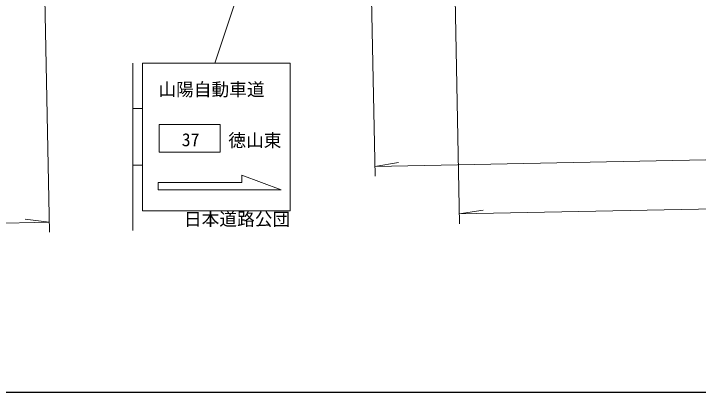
# Model space of a CAD drawing. Units: millimetres, scale not verified. Extents: x 40000 to 680000, y 20000 to 380000.
# Drawn here: x 186767 to 256354, y 205000 to 243488 of the extents above; entities that cross this region are included whole.
import ezdxf
from ezdxf.enums import TextEntityAlignment as Align

# ---------------------------------------------------------------- set-up
doc = ezdxf.new("R2010")
doc.units = ezdxf.units.MM
doc.header["$LTSCALE"] = 1000
for name, color, linetype, lineweight in [('M-STR-HTXT', 7, 'Continuous', 13), ('M-STR-STRC', 7, 'Continuous', 13), ('M-TTL-BAND', 7, 'Continuous', 25)]:
    doc.layers.add(name, color=color, linetype=linetype, lineweight=lineweight)
doc.styles.add('ＭＳ ゴシック', font='')
doc.styles.get('ＭＳ ゴシック').set_extended_font_data('MS Gothic')

msp = doc.modelspace()

# ---------------------------------------------------------------- linework, layer by layer
at = {"layer": 'M-STR-HTXT'}
for p, q in [((220112, 277522), (207224, 238464)), ((231056, 273612), (232082, 222126)), ((222570, 273231), (223492, 226956)), ((189634, 259907), (190404, 221295)), ((223472, 227956), (225896, 228346)), ((232062, 223126), (234486, 223516)), ((190384, 222295), (187947, 222588))]:
    msp.add_line(p, q, dxfattribs=at)
for points in [[(223472, 227956), (284060, 229163), (384491, 231443), (479768, 234516)], [(232062, 223126), (284166, 224164), (384629, 226444), (481067, 229556)], [(122763, 220858), (184275, 222173), (190384, 222295)]]:
    msp.add_lwpolyline(points, dxfattribs=at)
at = {"layer": 'M-STR-STRC'}
for p, q in [((198872, 238464), (198872, 221464)), ((199872, 238464), (199872, 223464)), ((199872, 238464), (214872, 238464)), ((214872, 238464), (214872, 223464)), ((198872, 233839), (199872, 233839)), ((201550, 232213), (207750, 232213)), ((201550, 232213), (201550, 229413)), ((207750, 232213), (207750, 229413)), ((201550, 229413), (207750, 229413)), ((198872, 228089), (199872, 228089)), ((209955, 227072), (209955, 226322)), ((209955, 227072), (213955, 225572)), ((209955, 226322), (201455, 226322)), ((209955, 225572), (201455, 225572)), ((213955, 225572), (201455, 225572)), ((199872, 223464), (214872, 223464))]:
    msp.add_line(p, q, dxfattribs=at)
msp.add_lwpolyline([(201455, 225572), (201455, 226322), (209955, 226322), (209955, 227072), (213955, 225572)], close=True, dxfattribs=at)
at = {"layer": 'M-TTL-BAND'}
msp.add_line((40000, 205000), (579000, 205000), dxfattribs=at)

# ---------------------------------------------------------------- texts
at = {"layer": 'M-STR-STRC', "style": 'ＭＳ ゴシック'}
for s, p in [('山陽自動車道', (201471, 234729)), ('37', (203850, 229620)), ('徳山東', (208580, 229557))]:
    msp.add_text(s, height=1320, dxfattribs=at).set_placement(p, align=Align.BOTTOM_LEFT)
msp.add_text('日本道路公団', height=1320, dxfattribs=at).set_placement((214872, 223264), align=Align.TOP_RIGHT)

doc.saveas('drawing.dxf')
